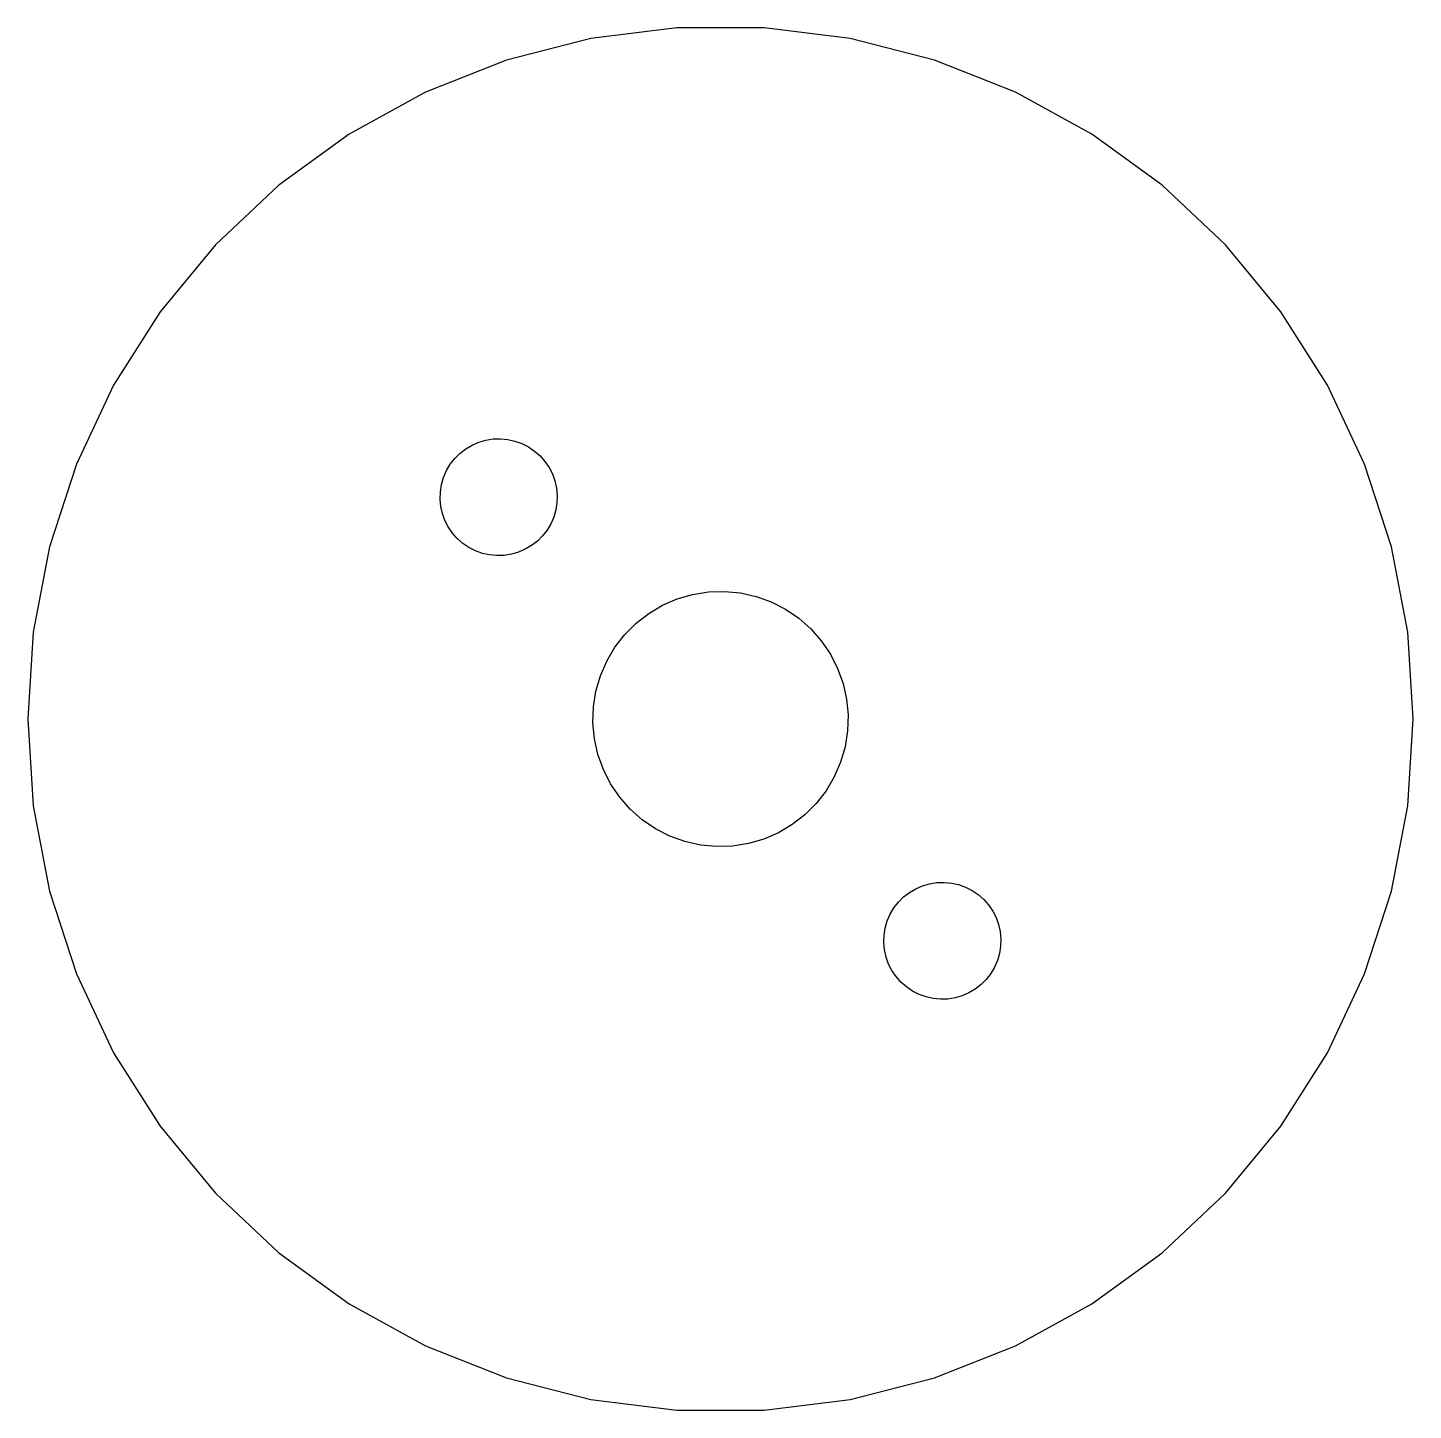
# Model space of a CAD drawing. Header units: metres. Extents: x -16 to 16, y 94 to 235.
# Drawn here: x -16.29 to 16.29, y 93.75 to 126.25 of the extents above.
import ezdxf

# ---------------------------------------------------------------- set-up
doc = ezdxf.new("R2010")
doc.units = ezdxf.units.M

msp = doc.modelspace()

# ---------------------------------------------------------------- linework, layer by layer
for p, q in [((-1.02264, 126.254), (-3.0518, 125.998)), ((1.02264, 126.254), (-1.02264, 126.254)), ((3.0518, 125.998), (1.02264, 126.254)), ((-3.0518, 125.998), (-5.03284, 125.489)), ((5.03284, 125.489), (3.0518, 125.998)), ((-5.03284, 125.489), (-6.93449, 124.737)), ((6.93449, 124.737), (5.03284, 125.489)), ((-6.93449, 124.737), (-8.72681, 123.751)), ((8.72681, 123.751), (6.93449, 124.737)), ((-8.72681, 123.751), (-10.3815, 122.549)), ((10.3815, 122.549), (8.72681, 123.751)), ((-10.3815, 122.549), (-11.8724, 121.149)), ((11.8724, 121.149), (10.3815, 122.549)), ((-11.8724, 121.149), (-13.1761, 119.573)), ((13.1761, 119.573), (11.8724, 121.149)), ((-13.1761, 119.573), (-14.2721, 117.846)), ((14.2721, 117.846), (13.1761, 119.573)), ((-14.2721, 117.846), (-15.1429, 115.995)), ((15.1429, 115.995), (14.2721, 117.846)), ((-6.12421, 116.246), (-5.98776, 116.352)), ((-5.98776, 116.352), (-5.83914, 116.44)), ((-5.83914, 116.44), (-5.68066, 116.509)), ((-5.68066, 116.509), (-5.51485, 116.557)), ((-5.51485, 116.557), (-5.3443, 116.584)), ((-5.3443, 116.584), (-5.17172, 116.589)), ((-5.17172, 116.589), (-4.9998, 116.573)), ((-4.9998, 116.573), (-4.8313, 116.535)), ((-4.8313, 116.535), (-4.66882, 116.477)), ((-4.66882, 116.477), (-4.51497, 116.398)), ((-4.51497, 116.398), (-4.37216, 116.301)), ((-4.37216, 116.301), (-4.24263, 116.187)), ((-15.1429, 115.995), (-15.7749, 114.05)), ((-6.44003, 115.839), (-6.35214, 115.988)), ((-6.35214, 115.988), (-6.24631, 116.124)), ((-6.24631, 116.124), (-6.12421, 116.246)), ((-4.24263, 116.187), (-4.12845, 116.058)), ((-4.12845, 116.058), (-4.03139, 115.915)), ((15.7749, 114.05), (15.1429, 115.995)), ((-6.55679, 115.515), (-6.50862, 115.681)), ((-6.50862, 115.681), (-6.44003, 115.839)), ((-4.03139, 115.915), (-3.95299, 115.761)), ((-3.95299, 115.761), (-3.8945, 115.599)), ((-6.58923, 115.172), (-6.5838, 115.344)), ((-6.5838, 115.344), (-6.55679, 115.515)), ((-3.8945, 115.599), (-3.85683, 115.43)), ((-3.85683, 115.43), (-3.84059, 115.258)), ((-6.57298, 115), (-6.58923, 115.172)), ((-6.53531, 114.831), (-6.57298, 115)), ((-3.84601, 115.086), (-3.87302, 114.915)), ((-3.84059, 115.258), (-3.84601, 115.086)), ((-6.47682, 114.669), (-6.53531, 114.831)), ((-6.39842, 114.515), (-6.47682, 114.669)), ((-3.92119, 114.749), (-3.98978, 114.591)), ((-3.87302, 114.915), (-3.92119, 114.749)), ((-6.30136, 114.372), (-6.39842, 114.515)), ((-6.18718, 114.243), (-6.30136, 114.372)), ((-4.07767, 114.442), (-4.1835, 114.306)), ((-3.98978, 114.591), (-4.07767, 114.442)), ((-15.7749, 114.05), (-16.1582, 112.041)), ((-6.05765, 114.128), (-6.18718, 114.243)), ((-5.91484, 114.031), (-6.05765, 114.128)), ((-5.76099, 113.953), (-5.91484, 114.031)), ((-4.44205, 114.078), (-4.59067, 113.99)), ((-4.3056, 114.184), (-4.44205, 114.078)), ((-4.1835, 114.306), (-4.3056, 114.184)), ((16.1582, 112.041), (15.7749, 114.05)), ((-5.59851, 113.895), (-5.76099, 113.953)), ((-5.43001, 113.857), (-5.59851, 113.895)), ((-5.2581, 113.841), (-5.43001, 113.857)), ((-5.08551, 113.846), (-5.2581, 113.841)), ((-4.91496, 113.873), (-5.08551, 113.846)), ((-4.74915, 113.921), (-4.91496, 113.873)), ((-4.59067, 113.99), (-4.74915, 113.921)), ((-1.36197, 112.673), (-1.0162, 112.823)), ((-1.0162, 112.823), (-0.65442, 112.928)), ((-0.65442, 112.928), (-0.28232, 112.987)), ((-0.28232, 112.987), (0.09422, 112.999)), ((0.09422, 112.999), (0.4693, 112.963)), ((0.4693, 112.963), (0.83696, 112.881)), ((0.83696, 112.881), (1.19144, 112.753)), ((1.19144, 112.753), (1.52711, 112.582)), ((-1.98393, 112.25), (-1.68625, 112.481)), ((-1.68625, 112.481), (-1.36197, 112.673)), ((1.52711, 112.582), (1.83871, 112.37)), ((-2.25032, 111.984), (-1.98393, 112.25)), ((1.83871, 112.37), (2.12131, 112.121)), ((2.12131, 112.121), (2.37045, 111.839)), ((-16.1582, 112.041), (-16.2866, 110)), ((-2.48123, 111.686), (-2.25032, 111.984)), ((2.37045, 111.839), (2.58221, 111.527)), ((16.2866, 110), (16.1582, 112.041)), ((-2.673, 111.362), (-2.48123, 111.686)), ((2.58221, 111.527), (2.75325, 111.191)), ((-2.82263, 111.016), (-2.673, 111.362)), ((2.75325, 111.191), (2.88087, 110.837)), ((-2.92773, 110.654), (-2.82263, 111.016)), ((2.88087, 110.837), (2.96306, 110.469)), ((-2.98668, 110.282), (-2.92773, 110.654)), ((2.96306, 110.469), (2.9985, 110.094)), ((-2.9985, 109.906), (-2.98668, 110.282)), ((-16.2866, 110), (-16.1582, 107.959)), ((-2.96306, 109.531), (-2.9985, 109.906)), ((2.9985, 110.094), (2.98668, 109.718)), ((16.1582, 107.959), (16.2866, 110)), ((-2.88087, 109.163), (-2.96306, 109.531)), ((2.98668, 109.718), (2.92773, 109.346)), ((-2.75325, 108.809), (-2.88087, 109.163)), ((2.92773, 109.346), (2.82263, 108.984)), ((-2.58221, 108.473), (-2.75325, 108.809)), ((2.82263, 108.984), (2.673, 108.638)), ((-2.37045, 108.161), (-2.58221, 108.473)), ((2.673, 108.638), (2.48123, 108.314)), ((-2.12131, 107.879), (-2.37045, 108.161)), ((2.48123, 108.314), (2.25032, 108.016)), ((-16.1582, 107.959), (-15.7749, 105.95)), ((-1.83871, 107.63), (-2.12131, 107.879)), ((2.25032, 108.016), (1.98393, 107.75)), ((15.7749, 105.95), (16.1582, 107.959)), ((-1.52711, 107.418), (-1.83871, 107.63)), ((1.68625, 107.519), (1.36197, 107.327)), ((1.98393, 107.75), (1.68625, 107.519)), ((-1.19144, 107.247), (-1.52711, 107.418)), ((-0.83696, 107.119), (-1.19144, 107.247)), ((1.0162, 107.177), (0.65442, 107.072)), ((1.36197, 107.327), (1.0162, 107.177)), ((-0.4693, 107.037), (-0.83696, 107.119)), ((-0.09422, 107.001), (-0.4693, 107.037)), ((0.28232, 107.013), (-0.09422, 107.001)), ((0.65442, 107.072), (0.28232, 107.013)), ((-15.7749, 105.95), (-15.1429, 104.005)), ((4.3056, 105.816), (4.44205, 105.922)), ((4.44205, 105.922), (4.59067, 106.01)), ((4.59067, 106.01), (4.74915, 106.079)), ((4.74915, 106.079), (4.91496, 106.127)), ((4.91496, 106.127), (5.08551, 106.154)), ((5.08551, 106.154), (5.2581, 106.159)), ((5.2581, 106.159), (5.43001, 106.143)), ((5.43001, 106.143), (5.59851, 106.105)), ((5.59851, 106.105), (5.76099, 106.047)), ((5.76099, 106.047), (5.91484, 105.969)), ((5.91484, 105.969), (6.05765, 105.872)), ((6.05765, 105.872), (6.18718, 105.757)), ((15.1429, 104.005), (15.7749, 105.95)), ((3.98978, 105.409), (4.07767, 105.558)), ((4.07767, 105.558), (4.1835, 105.694)), ((4.1835, 105.694), (4.3056, 105.816)), ((6.18718, 105.757), (6.30136, 105.628)), ((6.30136, 105.628), (6.39842, 105.485)), ((3.87302, 105.085), (3.92119, 105.251)), ((3.92119, 105.251), (3.98978, 105.409)), ((6.39842, 105.485), (6.47682, 105.331)), ((6.47682, 105.331), (6.53531, 105.169)), ((3.84059, 104.742), (3.84601, 104.914)), ((3.84601, 104.914), (3.87302, 105.085)), ((6.53531, 105.169), (6.57298, 105)), ((6.57298, 105), (6.58923, 104.828)), ((3.85683, 104.57), (3.84059, 104.742)), ((3.8945, 104.401), (3.85683, 104.57)), ((6.5838, 104.656), (6.55679, 104.485)), ((6.58923, 104.828), (6.5838, 104.656)), ((3.95299, 104.239), (3.8945, 104.401)), ((4.03139, 104.085), (3.95299, 104.239)), ((6.50862, 104.319), (6.44003, 104.161)), ((6.55679, 104.485), (6.50862, 104.319)), ((-15.1429, 104.005), (-14.2721, 102.154)), ((4.12845, 103.942), (4.03139, 104.085)), ((4.24263, 103.813), (4.12845, 103.942)), ((6.35214, 104.012), (6.24631, 103.876)), ((6.44003, 104.161), (6.35214, 104.012)), ((14.2721, 102.154), (15.1429, 104.005)), ((4.37216, 103.699), (4.24263, 103.813)), ((4.51497, 103.602), (4.37216, 103.699)), ((4.66882, 103.523), (4.51497, 103.602)), ((5.98776, 103.648), (5.83914, 103.56)), ((6.12421, 103.754), (5.98776, 103.648)), ((6.24631, 103.876), (6.12421, 103.754)), ((4.8313, 103.465), (4.66882, 103.523)), ((4.9998, 103.427), (4.8313, 103.465)), ((5.17172, 103.411), (4.9998, 103.427)), ((5.3443, 103.416), (5.17172, 103.411)), ((5.51485, 103.443), (5.3443, 103.416)), ((5.68066, 103.491), (5.51485, 103.443)), ((5.83914, 103.56), (5.68066, 103.491)), ((-14.2721, 102.154), (-13.1761, 100.427)), ((13.1761, 100.427), (14.2721, 102.154)), ((-13.1761, 100.427), (-11.8724, 98.851)), ((11.8724, 98.851), (13.1761, 100.427)), ((-11.8724, 98.851), (-10.3815, 97.4509)), ((10.3815, 97.4509), (11.8724, 98.851)), ((-10.3815, 97.4509), (-8.72681, 96.2487)), ((8.72681, 96.2487), (10.3815, 97.4509)), ((-8.72681, 96.2487), (-6.93449, 95.2634)), ((6.93449, 95.2634), (8.72681, 96.2487)), ((-6.93449, 95.2634), (-5.03284, 94.5105)), ((5.03284, 94.5105), (6.93449, 95.2634)), ((-5.03284, 94.5105), (-3.0518, 94.0019)), ((3.0518, 94.0019), (5.03284, 94.5105)), ((-3.0518, 94.0019), (-1.02264, 93.7455)), ((1.02264, 93.7455), (3.0518, 94.0019)), ((-1.02264, 93.7455), (1.02264, 93.7455))]:
    msp.add_line(p, q)

doc.saveas('drawing.dxf')
